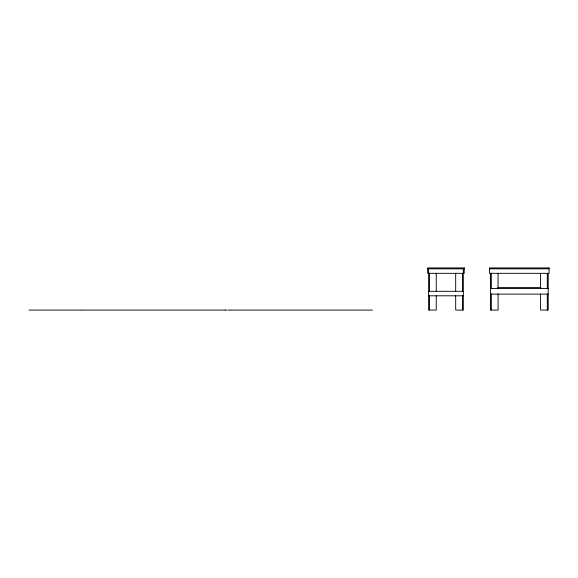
<?xml version="1.0" encoding="UTF-8"?>
<svg xmlns="http://www.w3.org/2000/svg" width="578" height="578" viewBox="0 0 578 578"><rect width="100%" height="100%" fill="white"/><g stroke="black" fill="none" stroke-linecap="round" stroke-linejoin="round"><path stroke-width="0.87" d="M427.698 268.821L464.235 268.821M489.523 268.821L549.1 268.821M497.644 287.598L540.979 287.598M490.426 288.494L548.204 288.494M428.601 291.305L463.332 291.305M490.426 294.115L548.204 294.115M428.601 295.799L463.332 295.799M28.9 310.075L81.353 310.075M81.708 310.075L86.259 310.075M86.823 310.075L224.466 310.075M224.893 310.075L225.319 310.075M225.601 310.075L227.089 310.075M228.18 310.075L229.661 310.075M230.044 310.075L234.639 310.075M235.181 310.075L372.34 310.075M548.204 273.307L548.204 310.075L540.56 310.075L540.56 293.935M547.301 273.307L547.301 288.552M547.301 293.935L547.301 310.075M540.56 273.307L540.56 288.552M498.07 273.307L498.07 288.552M498.07 293.935L498.07 310.075L490.426 310.075L490.426 273.307M491.322 273.307L491.322 288.552M491.322 293.935L491.322 310.075M463.332 268.821L463.332 310.075L455.688 310.075L455.688 295.726M462.436 273.307L462.436 291.24M462.436 295.726L462.436 310.075M455.688 273.307L455.688 291.24M436.245 273.307L436.245 291.24M436.245 295.726L436.245 310.075L428.601 310.075L428.601 268.821M429.497 273.307L429.497 291.24M429.497 295.726L429.497 310.075M464.235 267.925L427.698 267.925L427.698 273.322L464.235 273.322L464.235 267.925M549.1 267.925L489.523 267.925L489.523 273.322L549.1 273.322L549.1 267.925"/></g></svg>
